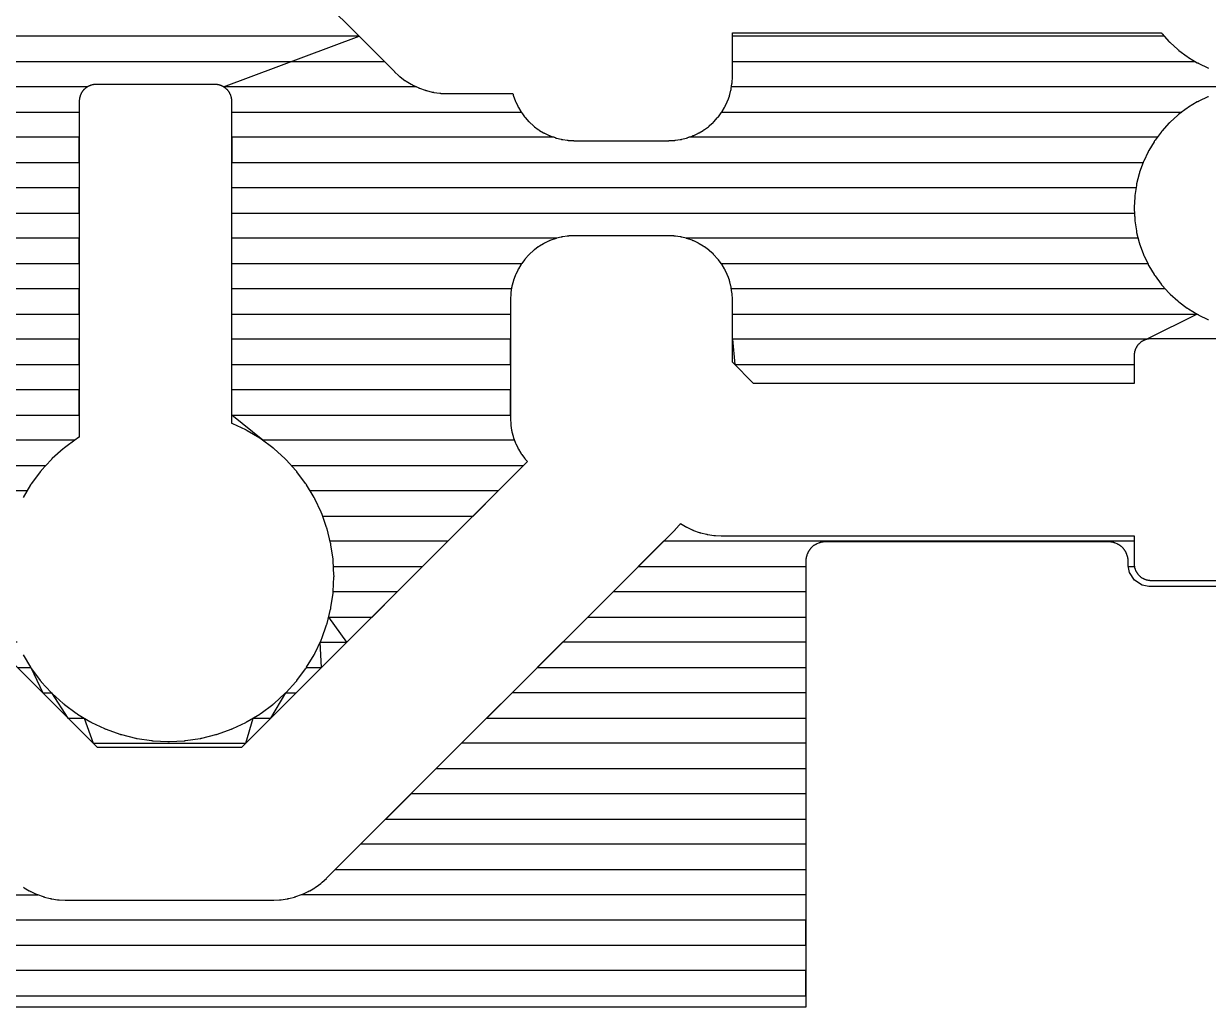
# Model space of a CAD drawing. Header units: metres. Extents: x 141.3 to 191.2, y -114.6 to -61.8.
# Drawn here: x 166.91 to 172.89, y -91.84 to -86.87 of the extents above; entities that cross this region are included whole.
import ezdxf

# ---------------------------------------------------------------- set-up
doc = ezdxf.new("R2010")
doc.units = ezdxf.units.M

msp = doc.modelspace()

# ---------------------------------------------------------------- linework, layer by layer
for points in [[(167.7143, -86.049), (168.7782, -87.1128), (168.7797, -87.1143), (168.7812, -87.1157), (168.803, -87.1355), (168.8046, -87.1369), (168.8062, -87.1382), (168.8078, -87.1395), (168.8095, -87.1408), (168.8331, -87.1583), (168.8348, -87.1596), (168.8365, -87.1607), (168.8383, -87.1619), (168.84, -87.163), (168.8653, -87.1781), (168.8671, -87.1792), (168.8689, -87.1802), (168.8708, -87.1811), (168.8727, -87.182), (168.8993, -87.1946), (168.9012, -87.1955), (168.9031, -87.1963), (168.905, -87.1971), (168.907, -87.1978), (168.9347, -87.2078), (168.9347, -87.2078), (168.9349, -87.2078), (168.9368, -87.2085), (168.9388, -87.2091), (168.9407, -87.2097), (168.9427, -87.2102), (168.9713, -87.2173), (168.9733, -87.2178), (168.9754, -87.2182), (168.9774, -87.2186), (168.9795, -87.219), (169.0086, -87.2233), (169.0107, -87.2236), (169.0127, -87.2238), (169.0148, -87.224), (169.0169, -87.2241), (169.0463, -87.2255), (169.0484, -87.2256), (169.0505, -87.2256), (169.3777, -87.2256), (169.3788, -87.2301), (169.3793, -87.2321), (169.3799, -87.2341), (169.3805, -87.2361), (169.3812, -87.2381), (169.389, -87.26), (169.3898, -87.262), (169.3905, -87.2639), (169.3914, -87.2658), (169.3922, -87.2677), (169.4022, -87.2888), (169.4031, -87.2907), (169.4041, -87.2925), (169.4051, -87.2944), (169.4061, -87.2962), (169.4181, -87.3161), (169.4192, -87.3179), (169.4204, -87.3197), (169.4215, -87.3214), (169.4228, -87.3231), (169.4366, -87.3418), (169.4379, -87.3435), (169.4392, -87.3451), (169.4405, -87.3467), (169.4419, -87.3483), (169.4576, -87.3655), (169.459, -87.367), (169.4605, -87.3685), (169.462, -87.37), (169.4635, -87.3714), (169.4807, -87.3871), (169.4823, -87.3885), (169.4839, -87.3898), (169.4855, -87.3911), (169.4872, -87.3924), (169.5059, -87.4062), (169.5076, -87.4075), (169.5093, -87.4086), (169.5111, -87.4098), (169.5129, -87.4109), (169.5328, -87.4229), (169.5346, -87.4239), (169.5365, -87.4249), (169.5383, -87.4259), (169.5402, -87.4268), (169.5613, -87.4368), (169.5632, -87.4376), (169.5651, -87.4385), (169.567, -87.4392), (169.569, -87.44), (169.5909, -87.4478), (169.5909, -87.4478), (169.5911, -87.4479), (169.593, -87.4485), (169.595, -87.4491), (169.5969, -87.4497), (169.5989, -87.4502), (169.6215, -87.4559), (169.6235, -87.4564), (169.6256, -87.4568), (169.6276, -87.4572), (169.6297, -87.4575), (169.6527, -87.4609), (169.6548, -87.4612), (169.6569, -87.4614), (169.659, -87.4616), (169.6611, -87.4618), (169.6843, -87.4629), (169.6864, -87.463), (169.6885, -87.463), (170.1635, -87.463), (170.1656, -87.463), (170.1677, -87.4629), (170.1909, -87.4618), (170.193, -87.4616), (170.1951, -87.4614), (170.1972, -87.4612), (170.1993, -87.4609), (170.2223, -87.4575), (170.2244, -87.4572), (170.2264, -87.4568), (170.2285, -87.4564), (170.2305, -87.4559), (170.2531, -87.4502), (170.2551, -87.4497), (170.2571, -87.4491), (170.2591, -87.4485), (170.2611, -87.4478), (170.283, -87.44), (170.285, -87.4392), (170.2869, -87.4385), (170.2888, -87.4376), (170.2907, -87.4368), (170.3118, -87.4268), (170.3137, -87.4259), (170.3155, -87.4249), (170.3174, -87.4239), (170.3192, -87.4229), (170.3391, -87.4109), (170.3409, -87.4098), (170.3427, -87.4086), (170.3444, -87.4075), (170.3461, -87.4062), (170.3648, -87.3924), (170.3665, -87.3911), (170.3681, -87.3898), (170.3697, -87.3885), (170.3713, -87.3871), (170.3885, -87.3714), (170.39, -87.37), (170.3915, -87.3685), (170.393, -87.367), (170.3944, -87.3655), (170.4101, -87.3483), (170.4115, -87.3467), (170.4128, -87.3451), (170.4141, -87.3435), (170.4154, -87.3418), (170.4292, -87.3231), (170.4305, -87.3214), (170.4316, -87.3197), (170.4328, -87.3179), (170.4339, -87.3161), (170.4459, -87.2962), (170.4469, -87.2944), (170.4479, -87.2925), (170.4489, -87.2907), (170.4498, -87.2888), (170.4598, -87.2677), (170.4606, -87.2658), (170.4615, -87.2639), (170.4622, -87.262), (170.463, -87.26), (170.4708, -87.2381), (170.4708, -87.2381), (170.4709, -87.2379), (170.4715, -87.236), (170.4721, -87.234), (170.4727, -87.2321), (170.4732, -87.2301), (170.4789, -87.2075), (170.4794, -87.2055), (170.4798, -87.2034), (170.4802, -87.2014), (170.4805, -87.1993), (170.4839, -87.1763), (170.4842, -87.1742), (170.4844, -87.1721), (170.4846, -87.17), (170.4848, -87.1679), (170.4859, -87.1447), (170.486, -87.1426), (170.486, -87.1405), (170.486, -86.9187), (172.6515, -86.9187), (172.6517, -86.9189), (172.653, -86.9205), (172.6543, -86.9221), (172.6557, -86.9236), (172.6903, -86.9618), (172.6917, -86.9633), (172.6932, -86.9648), (172.6947, -86.9663), (172.6962, -86.9677), (172.7344, -87.0023), (172.7359, -87.0037), (172.7375, -87.005), (172.7391, -87.0063), (172.7408, -87.0076), (172.7822, -87.0383), (172.7839, -87.0395), (172.7856, -87.0407), (172.7874, -87.0418), (172.7891, -87.0429), (172.8333, -87.0694), (172.8351, -87.0705), (172.8369, -87.0715), (172.8388, -87.0724), (172.8407, -87.0733), (172.8872, -87.0954), (172.8891, -87.0962)], [(168.8916, -87.191), (167.9175, -87.191), (168.6013, -86.936), (162.065, -86.936), (162.065, -87.0635), (168.7288, -87.0635)], [(172.6669, -86.936), (170.486, -86.936)], [(173.8756, -87.0635), (176.155, -87.0635), (176.155, -87.191), (170.4817, -87.191)], [(170.486, -87.0635), (172.8234, -87.0635)], [(167.2305, -87.191), (166.0175, -87.191)], [(166.9057, -90.0592), (166.9435, -90.1224), (166.9446, -90.1242), (166.9457, -90.1259), (166.9469, -90.1276), (166.9481, -90.1293), (166.992, -90.1884), (166.9932, -90.1901), (166.9945, -90.1917), (166.9959, -90.1933), (166.9973, -90.1949), (167.0467, -90.2494), (167.0481, -90.2509), (167.0496, -90.2524), (167.0511, -90.2539), (167.0526, -90.2553), (167.1071, -90.3047), (167.1087, -90.3061), (167.1103, -90.3075), (167.1119, -90.3088), (167.1136, -90.31), (167.1727, -90.3539), (167.1744, -90.3551), (167.1761, -90.3563), (167.1778, -90.3574), (167.1796, -90.3585), (167.2428, -90.3963), (167.2446, -90.3974), (167.2464, -90.3984), (167.2482, -90.3994), (167.2501, -90.4003), (167.3166, -90.4317), (167.3185, -90.4326), (167.3205, -90.4334), (167.3224, -90.4342), (167.3244, -90.4349), (167.3937, -90.4597), (167.3937, -90.4597), (167.3955, -90.4604), (167.3975, -90.461), (167.3996, -90.4616), (167.4016, -90.4622), (167.473, -90.48), (167.4751, -90.4805), (167.4771, -90.481), (167.4792, -90.4813), (167.4812, -90.4817), (167.554, -90.4925), (167.5561, -90.4927), (167.5582, -90.493), (167.5602, -90.4932), (167.5623, -90.4933), (167.6358, -90.4969), (167.6379, -90.497), (167.64, -90.497), (167.6421, -90.497), (167.6442, -90.4969), (167.7177, -90.4933), (167.7198, -90.4932), (167.7218, -90.493), (167.7239, -90.4927), (167.726, -90.4925), (167.7988, -90.4817), (167.8008, -90.4813), (167.8029, -90.481), (167.8049, -90.4805), (167.807, -90.48), (167.8784, -90.4622), (167.8804, -90.4616), (167.8824, -90.461), (167.8844, -90.4604), (167.8863, -90.4597), (167.9556, -90.4349), (167.9576, -90.4342), (167.9595, -90.4334), (167.9615, -90.4326), (167.9634, -90.4317), (168.0299, -90.4003), (168.0318, -90.3994), (168.0336, -90.3984), (168.0354, -90.3974), (168.0372, -90.3963), (168.1004, -90.3585), (168.1022, -90.3574), (168.1039, -90.3563), (168.1056, -90.3551), (168.1073, -90.3539), (168.1664, -90.31), (168.1681, -90.3088), (168.1697, -90.3075), (168.1713, -90.3061), (168.1729, -90.3047), (168.2274, -90.2553), (168.2289, -90.2539), (168.2304, -90.2524), (168.2319, -90.2509), (168.2333, -90.2494), (168.2827, -90.1949), (168.2841, -90.1933), (168.2855, -90.1917), (168.2868, -90.1901), (168.288, -90.1884), (168.3319, -90.1293), (168.3331, -90.1276), (168.3343, -90.1259), (168.3354, -90.1242), (168.3365, -90.1224), (168.3743, -90.0592), (168.3754, -90.0574), (168.3764, -90.0556), (168.3774, -90.0538), (168.3783, -90.0519), (168.4097, -89.9854), (168.4106, -89.9835), (168.4114, -89.9815), (168.4122, -89.9796), (168.4129, -89.9776), (168.4377, -89.9083), (168.4377, -89.9083), (168.4384, -89.9065), (168.439, -89.9045), (168.4396, -89.9024), (168.4402, -89.9004), (168.458, -89.829), (168.4585, -89.8269), (168.459, -89.8249), (168.4593, -89.8228), (168.4597, -89.8208), (168.4705, -89.748), (168.4707, -89.7459), (168.471, -89.7438), (168.4712, -89.7418), (168.4713, -89.7397), (168.4749, -89.6662), (168.475, -89.6641), (168.475, -89.662), (168.475, -89.6599), (168.4749, -89.6578), (168.4713, -89.5843), (168.4712, -89.5822), (168.471, -89.5802), (168.4707, -89.5781), (168.4705, -89.576), (168.4597, -89.5032), (168.4593, -89.5012), (168.459, -89.4991), (168.4585, -89.4971), (168.458, -89.495), (168.4402, -89.4236), (168.4396, -89.4216), (168.439, -89.4196), (168.4384, -89.4176), (168.4377, -89.4157), (168.4129, -89.3464), (168.4122, -89.3444), (168.4114, -89.3425), (168.4106, -89.3405), (168.4097, -89.3386), (168.3783, -89.2721), (168.3774, -89.2702), (168.3764, -89.2684), (168.3754, -89.2666), (168.3743, -89.2648), (168.3365, -89.2016), (168.3354, -89.1998), (168.3343, -89.1981), (168.3331, -89.1964), (168.3319, -89.1947), (168.288, -89.1356), (168.2868, -89.1339), (168.2855, -89.1323), (168.2841, -89.1307), (168.2827, -89.1291), (168.2333, -89.0746), (168.2319, -89.0731), (168.2304, -89.0716), (168.2289, -89.0701), (168.2274, -89.0687), (168.1729, -89.0193), (168.1713, -89.0179), (168.1697, -89.0165), (168.1681, -89.0152), (168.1664, -89.014), (168.1073, -88.9701), (168.1056, -88.9689), (168.1039, -88.9677), (168.1022, -88.9666), (168.1004, -88.9655), (168.0372, -88.9277), (168.0354, -88.9266), (168.0336, -88.9256), (168.0318, -88.9246), (168.0299, -88.9237), (167.9634, -88.8923), (167.9615, -88.8914), (167.9595, -88.8906), (167.9591, -88.8904), (167.9591, -87.864), (167.9591, -87.8619), (167.959, -87.8598), (167.959, -87.8589), (167.959, -87.264), (167.959, -87.2619), (167.9589, -87.2598), (167.9588, -87.2577), (167.9586, -87.2557), (167.9584, -87.2536), (167.9581, -87.2515), (167.9577, -87.2495), (167.9574, -87.2474), (167.9569, -87.2454), (167.9565, -87.2433), (167.9559, -87.2413), (167.9553, -87.2393), (167.9547, -87.2373), (167.954, -87.2354), (167.9533, -87.2334), (167.9525, -87.2315), (167.9517, -87.2296), (167.9508, -87.2277), (167.9499, -87.2258), (167.949, -87.2239), (167.948, -87.2221), (167.9469, -87.2203), (167.9458, -87.2185), (167.9447, -87.2168), (167.9435, -87.2151), (167.9423, -87.2134), (167.941, -87.2117), (167.9397, -87.2101), (167.9384, -87.2085), (167.937, -87.2069), (167.9356, -87.2054), (167.9341, -87.2039), (167.9326, -87.2024), (167.9311, -87.201), (167.9295, -87.1996), (167.9279, -87.1983), (167.9263, -87.197), (167.9246, -87.1957), (167.9229, -87.1945), (167.9212, -87.1933), (167.9195, -87.1922), (167.9177, -87.1911), (167.9159, -87.19), (167.9141, -87.189), (167.9122, -87.1881), (167.9103, -87.1872), (167.9084, -87.1863), (167.9065, -87.1855), (167.9046, -87.1847), (167.9026, -87.184), (167.9007, -87.1833), (167.8987, -87.1827), (167.8967, -87.1821), (167.8947, -87.1815), (167.8926, -87.1811), (167.8906, -87.1806), (167.8885, -87.1803), (167.8865, -87.1799), (167.8844, -87.1796), (167.8823, -87.1794), (167.8803, -87.1792), (167.8782, -87.1791), (167.8761, -87.179), (167.874, -87.179), (167.274, -87.179), (167.2719, -87.179), (167.2698, -87.1791), (167.2677, -87.1792), (167.2657, -87.1794), (167.2636, -87.1796), (167.2615, -87.1799), (167.2595, -87.1803), (167.2574, -87.1806), (167.2554, -87.1811), (167.2533, -87.1815), (167.2513, -87.1821), (167.2493, -87.1827), (167.2473, -87.1833), (167.2454, -87.184), (167.2434, -87.1847), (167.2415, -87.1855), (167.2396, -87.1863), (167.2377, -87.1872), (167.2358, -87.1881), (167.2339, -87.189), (167.2321, -87.19), (167.2303, -87.1911), (167.2285, -87.1922), (167.2268, -87.1933), (167.2251, -87.1945), (167.2234, -87.1957), (167.2217, -87.197), (167.2201, -87.1983), (167.2185, -87.1996), (167.2169, -87.201), (167.2154, -87.2024), (167.2139, -87.2039), (167.2124, -87.2054), (167.211, -87.2069), (167.2096, -87.2085), (167.2083, -87.2101), (167.207, -87.2117), (167.2057, -87.2134), (167.2045, -87.2151), (167.2033, -87.2168), (167.2022, -87.2185), (167.2011, -87.2203), (167.2, -87.2221), (167.199, -87.2239), (167.1981, -87.2258), (167.1972, -87.2277), (167.1963, -87.2296), (167.1955, -87.2315), (167.1947, -87.2334), (167.194, -87.2354), (167.1933, -87.2373), (167.1927, -87.2393), (167.1921, -87.2413), (167.1915, -87.2433), (167.1911, -87.2454), (167.1906, -87.2474), (167.1903, -87.2495), (167.1899, -87.2515), (167.1896, -87.2536), (167.1894, -87.2557), (167.1892, -87.2577), (167.1891, -87.2598), (167.189, -87.2619), (167.189, -87.264), (167.189, -87.8589), (167.189, -87.8598), (167.1889, -87.8619), (167.1889, -87.864), (167.1889, -88.96), (167.1796, -88.9655), (167.1778, -88.9666), (167.1761, -88.9677), (167.1744, -88.9689), (167.1727, -88.9701), (167.1136, -89.014), (167.1119, -89.0152), (167.1103, -89.0165), (167.1087, -89.0179), (167.1071, -89.0193), (167.0526, -89.0687), (167.0511, -89.0701), (167.0496, -89.0716), (167.0481, -89.0731), (167.0467, -89.0746), (166.9973, -89.1291), (166.9959, -89.1307), (166.9945, -89.1323), (166.9932, -89.1339), (166.992, -89.1356), (166.9481, -89.1947), (166.9469, -89.1964), (166.9457, -89.1981), (166.9446, -89.1998), (166.9435, -89.2016), (166.9057, -89.2648)], [(172.8891, -87.2408), (172.8872, -87.2416), (172.8407, -87.2637), (172.8388, -87.2646), (172.8369, -87.2655), (172.8351, -87.2665), (172.8333, -87.2676), (172.7891, -87.2941), (172.7874, -87.2952), (172.7856, -87.2963), (172.7839, -87.2975), (172.7822, -87.2987), (172.7408, -87.3294), (172.7391, -87.3307), (172.7375, -87.332), (172.7359, -87.3333), (172.7344, -87.3347), (172.6962, -87.3693), (172.6947, -87.3707), (172.6932, -87.3722), (172.6917, -87.3737), (172.6903, -87.3752), (172.6557, -87.4134), (172.6543, -87.4149), (172.653, -87.4165), (172.6517, -87.4181), (172.6504, -87.4198), (172.6197, -87.4612), (172.6185, -87.4629), (172.6173, -87.4646), (172.6162, -87.4664), (172.6151, -87.4681), (172.5886, -87.5123), (172.5875, -87.5141), (172.5865, -87.5159), (172.5856, -87.5178), (172.5847, -87.5197), (172.5626, -87.5662), (172.5618, -87.5681), (172.5609, -87.5701), (172.5602, -87.572), (172.5594, -87.574), (172.5421, -87.6225), (172.5421, -87.6225), (172.5414, -87.6243), (172.5408, -87.6263), (172.5402, -87.6284), (172.5397, -87.6304), (172.5271, -87.6804), (172.5267, -87.6825), (172.5262, -87.6845), (172.5258, -87.6865), (172.5255, -87.6886), (172.5179, -87.7396), (172.5177, -87.7416), (172.5174, -87.7437), (172.5173, -87.7458), (172.5171, -87.7479), (172.5146, -87.7993), (172.5145, -87.8014), (172.5145, -87.8035), (172.5145, -87.8056), (172.5146, -87.8077), (172.5171, -87.8591)], [(166.059, -87.8285), (167.189, -87.8285), (167.189, -87.701), (166.059, -87.701), (166.059, -87.5735), (167.189, -87.5735), (167.189, -87.446), (166.059, -87.446), (166.059, -87.3185), (167.189, -87.3185)], [(172.5237, -87.701), (167.959, -87.701), (167.959, -87.3185), (169.4196, -87.3185)], [(170.4324, -87.3185), (172.7555, -87.3185)], [(169.5859, -87.446), (167.959, -87.446), (167.959, -87.5735), (172.5596, -87.5735)], [(172.631, -87.446), (170.2661, -87.446)], [(167.959, -87.8285), (172.5156, -87.8285), (172.5171, -87.8591), (172.5173, -87.8612), (172.5174, -87.8633), (172.5177, -87.8654), (172.5179, -87.8674), (172.5255, -87.9184), (172.5258, -87.9205), (172.5262, -87.9225), (172.5267, -87.9245), (172.5271, -87.9266), (172.5397, -87.9766), (172.5402, -87.9786), (172.5408, -87.9806), (172.5414, -87.9826), (172.5421, -87.9845), (172.5594, -88.033), (172.5602, -88.035), (172.5609, -88.0369), (172.5618, -88.0389), (172.5626, -88.0408), (172.5847, -88.0873), (172.5856, -88.0892), (172.5865, -88.0911), (172.5875, -88.0929), (172.5886, -88.0947), (172.6151, -88.1389), (172.6162, -88.1406), (172.6173, -88.1424), (172.6185, -88.1441), (172.6197, -88.1458), (172.6504, -88.1872), (172.6517, -88.1889), (172.653, -88.1905), (172.6543, -88.1921), (172.6557, -88.1936), (172.6903, -88.2318), (172.6917, -88.2333), (172.6932, -88.2348), (172.6947, -88.2363), (172.6962, -88.2377), (172.7344, -88.2723), (172.7359, -88.2737), (172.7375, -88.275), (172.7391, -88.2763), (172.7408, -88.2776), (172.7822, -88.3083), (172.7839, -88.3095), (172.7856, -88.3107), (172.7874, -88.3118), (172.7891, -88.3129), (172.8333, -88.3394), (172.8351, -88.3405), (172.8369, -88.3415), (172.8388, -88.3424), (172.8407, -88.3433), (172.8872, -88.3654), (172.8891, -88.3662)], [(167.1648, -88.976), (166.0591, -88.976), (166.0591, -88.8485), (167.1889, -88.8485), (167.1889, -88.721), (166.0591, -88.721), (166.0591, -88.5935), (167.1889, -88.5935), (167.1889, -88.466), (166.0591, -88.466), (166.0591, -88.3385), (167.1889, -88.3385), (167.1889, -88.211), (166.0591, -88.211), (166.0591, -88.0835), (167.1889, -88.0835), (167.1889, -87.956), (166.0591, -87.956)], [(174.0995, -88.4635), (172.5995, -88.4635), (172.5974, -88.4635), (172.5953, -88.4636), (172.5932, -88.4637), (172.5912, -88.4639), (172.5891, -88.4641), (172.587, -88.4644), (172.585, -88.4648), (172.5829, -88.4651), (172.5809, -88.4656), (172.5788, -88.466), (172.5768, -88.4666), (172.5748, -88.4672), (172.5728, -88.4678), (172.5709, -88.4685), (172.5689, -88.4692), (172.567, -88.47), (172.5651, -88.4708), (172.5632, -88.4717), (172.5613, -88.4726), (172.5594, -88.4735), (172.5576, -88.4745), (172.5558, -88.4756), (172.554, -88.4767), (172.5523, -88.4778), (172.5506, -88.479), (172.5489, -88.4802), (172.5472, -88.4815), (172.5456, -88.4828), (172.544, -88.4841), (172.5424, -88.4855), (172.5409, -88.4869), (172.5394, -88.4884), (172.5379, -88.4899), (172.5365, -88.4914), (172.5351, -88.493), (172.5338, -88.4946), (172.5325, -88.4962), (172.5312, -88.4979), (172.53, -88.4996), (172.5288, -88.5013), (172.5277, -88.503), (172.5266, -88.5048), (172.5255, -88.5066), (172.5245, -88.5084), (172.5236, -88.5103), (172.5227, -88.5122), (172.5218, -88.5141), (172.521, -88.516), (172.5202, -88.5179), (172.5195, -88.5199), (172.5188, -88.5218), (172.5182, -88.5238), (172.5176, -88.5258), (172.517, -88.5278), (172.5166, -88.5299), (172.5161, -88.5319), (172.5158, -88.534), (172.5154, -88.536), (172.5151, -88.5381), (172.5149, -88.5402), (172.5147, -88.5422), (172.5146, -88.5443), (172.5145, -88.5464), (172.5145, -88.5485), (172.5145, -88.6884), (170.5935, -88.6884), (170.486, -88.5808), (170.486, -88.2655), (170.486, -88.2634), (170.4859, -88.2613), (170.4848, -88.2381), (170.4846, -88.236), (170.4844, -88.2339), (170.4842, -88.2318), (170.4839, -88.2297), (170.4805, -88.2067), (170.4802, -88.2046), (170.4798, -88.2026), (170.4794, -88.2005), (170.4789, -88.1985), (170.4732, -88.1759), (170.4727, -88.1739), (170.4721, -88.1719), (170.4715, -88.1699), (170.4708, -88.1679), (170.463, -88.146), (170.4622, -88.144), (170.4615, -88.1421), (170.4606, -88.1402), (170.4598, -88.1383), (170.4498, -88.1172), (170.4489, -88.1153), (170.4479, -88.1135), (170.4469, -88.1116), (170.4459, -88.1098), (170.4339, -88.0899), (170.4328, -88.0881), (170.4316, -88.0863), (170.4305, -88.0846), (170.4292, -88.0829), (170.4154, -88.0642), (170.4141, -88.0625), (170.4128, -88.0609), (170.4115, -88.0593), (170.4101, -88.0577), (170.3944, -88.0405), (170.393, -88.039), (170.3915, -88.0375), (170.39, -88.036), (170.3885, -88.0346), (170.3713, -88.0189), (170.3697, -88.0175), (170.3681, -88.0162), (170.3665, -88.0149), (170.3648, -88.0136), (170.3461, -87.9998), (170.3444, -87.9985), (170.3427, -87.9974), (170.3409, -87.9962), (170.3391, -87.9951), (170.3192, -87.9831), (170.3174, -87.9821), (170.3155, -87.9811), (170.3137, -87.9801), (170.3118, -87.9792), (170.2907, -87.9692), (170.2888, -87.9684), (170.2869, -87.9675), (170.285, -87.9668), (170.283, -87.966), (170.2611, -87.9582), (170.2611, -87.9582), (170.2593, -87.9576), (170.2572, -87.9569), (170.2552, -87.9563), (170.2531, -87.9558), (170.2305, -87.9501), (170.2285, -87.9496), (170.2264, -87.9492), (170.2244, -87.9488), (170.2223, -87.9485), (170.1993, -87.9451), (170.1972, -87.9448), (170.1951, -87.9446), (170.193, -87.9444), (170.1909, -87.9442), (170.1677, -87.9431), (170.1656, -87.943), (170.1635, -87.943), (169.6885, -87.943), (169.6864, -87.943), (169.6843, -87.9431), (169.6611, -87.9442), (169.659, -87.9444), (169.6569, -87.9446), (169.6548, -87.9448), (169.6527, -87.9451), (169.6297, -87.9485), (169.6276, -87.9488), (169.6256, -87.9492), (169.6235, -87.9496), (169.6215, -87.9501), (169.5989, -87.9558), (169.5969, -87.9563), (169.5949, -87.9569), (169.5929, -87.9575), (169.5909, -87.9582), (169.569, -87.966), (169.567, -87.9668), (169.5651, -87.9675), (169.5632, -87.9684), (169.5613, -87.9692), (169.5402, -87.9792), (169.5383, -87.9801), (169.5365, -87.9811), (169.5346, -87.9821), (169.5328, -87.9831), (169.5129, -87.9951), (169.5111, -87.9962), (169.5093, -87.9974), (169.5076, -87.9985), (169.5059, -87.9998), (169.4872, -88.0136), (169.4855, -88.0149), (169.4839, -88.0162), (169.4823, -88.0175), (169.4807, -88.0189), (169.4635, -88.0346), (169.462, -88.036), (169.4605, -88.0375), (169.459, -88.039), (169.4576, -88.0405), (169.4419, -88.0577), (169.4405, -88.0593), (169.4392, -88.0609), (169.4379, -88.0625), (169.4366, -88.0642), (169.4228, -88.0829), (169.4215, -88.0846), (169.4204, -88.0863), (169.4192, -88.0881), (169.4181, -88.0899), (169.4061, -88.1098), (169.4051, -88.1116), (169.4041, -88.1135), (169.4031, -88.1153), (169.4022, -88.1172), (169.3922, -88.1383), (169.3914, -88.1402), (169.3905, -88.1421), (169.3898, -88.144), (169.389, -88.146), (169.3812, -88.1679), (169.3812, -88.1679), (169.3811, -88.1681), (169.3805, -88.17), (169.3799, -88.172), (169.3793, -88.1739), (169.3788, -88.1759), (169.3731, -88.1985), (169.3726, -88.2005), (169.3722, -88.2026), (169.3718, -88.2046), (169.3715, -88.2067), (169.3681, -88.2297), (169.3678, -88.2318), (169.3676, -88.2339), (169.3674, -88.236), (169.3672, -88.2381), (169.3661, -88.2613), (169.366, -88.2634), (169.366, -88.2655), (169.366, -88.8655), (169.366, -88.8676), (169.3661, -88.8697), (169.3672, -88.8929), (169.3674, -88.895), (169.3676, -88.8971), (169.3678, -88.8992), (169.3681, -88.9013), (169.3715, -88.9243), (169.3718, -88.9264), (169.3722, -88.9284), (169.3726, -88.9305), (169.3731, -88.9325), (169.3788, -88.9551), (169.3793, -88.9571), (169.3799, -88.9591), (169.3805, -88.9611), (169.3812, -88.9631), (169.389, -88.985), (169.3898, -88.987), (169.3905, -88.9889), (169.3914, -88.9908), (169.3922, -88.9927), (169.4022, -89.0138), (169.4031, -89.0157), (169.4041, -89.0175), (169.4051, -89.0194), (169.4061, -89.0212), (169.4181, -89.0411), (169.4192, -89.0429), (169.4204, -89.0447), (169.4215, -89.0464), (169.4228, -89.0481), (169.4366, -89.0668), (169.4379, -89.0685), (169.4392, -89.0701), (169.4405, -89.0717), (169.4419, -89.0733), (169.4515, -89.0838), (168.0075, -90.5279), (167.2814, -90.5279), (166.0591, -89.3056)], [(169.598, -87.956), (167.9591, -87.956)], [(172.5345, -87.956), (170.254, -87.956)], [(169.3708, -88.211), (167.9591, -88.211), (167.9591, -88.0835), (169.4223, -88.0835)], [(170.4297, -88.0835), (172.5828, -88.0835)], [(172.6714, -88.211), (170.4812, -88.211)], [(169.3858, -88.976), (168.1152, -88.976), (167.9591, -88.8485), (169.366, -88.8485), (169.366, -88.721), (167.9591, -88.721), (167.9591, -88.5935), (169.366, -88.5935), (169.366, -88.466), (167.9591, -88.466), (167.9591, -88.3385), (169.366, -88.3385)], [(170.486, -88.3385), (172.8318, -88.3385), (172.579, -88.466), (170.486, -88.466), (170.4987, -88.5935), (172.5145, -88.5935)], [(166.9259, -89.231), (166.0591, -89.231), (166.0591, -89.1035), (167.0205, -89.1035)], [(168.2595, -89.1035), (169.4318, -89.1035)], [(168.4173, -89.3585), (169.1768, -89.3585), (169.3043, -89.231), (168.3541, -89.231)], [(166.9078, -91.2332), (166.9096, -91.2344), (166.9114, -91.2355), (166.9366, -91.2506), (166.9384, -91.2517), (166.9403, -91.2527), (166.9421, -91.2536), (166.944, -91.2545), (166.9706, -91.2671), (166.9725, -91.268), (166.9744, -91.2688), (166.9764, -91.2696), (166.9783, -91.2703), (167.0061, -91.2803), (167.0061, -91.2803), (167.0079, -91.2809), (167.0099, -91.2815), (167.012, -91.2821), (167.014, -91.2827), (167.0426, -91.2898), (167.0446, -91.2903), (167.0467, -91.2907), (167.0487, -91.2911), (167.0508, -91.2915), (167.0799, -91.2958), (167.082, -91.2961), (167.0841, -91.2963), (167.0861, -91.2965), (167.0882, -91.2966), (167.1176, -91.298), (167.1197, -91.2981), (167.1218, -91.2981), (168.167, -91.2981), (168.1691, -91.2981), (168.1712, -91.298), (168.2006, -91.2966), (168.2027, -91.2965), (168.2048, -91.2963), (168.2068, -91.2961), (168.2089, -91.2958), (168.238, -91.2915), (168.2401, -91.2911), (168.2421, -91.2907), (168.2442, -91.2903), (168.2462, -91.2898), (168.2748, -91.2827), (168.2768, -91.2821), (168.2788, -91.2816), (168.2808, -91.2809), (168.2828, -91.2803), (168.3105, -91.2703), (168.3125, -91.2696), (168.3144, -91.2688), (168.3163, -91.268), (168.3182, -91.2671), (168.3448, -91.2545), (168.3467, -91.2536), (168.3486, -91.2527), (168.3504, -91.2517), (168.3522, -91.2506), (168.3775, -91.2355), (168.3792, -91.2344), (168.381, -91.2332), (168.3827, -91.2321), (168.3844, -91.2308), (168.408, -91.2133), (168.4097, -91.212), (168.4113, -91.2107), (168.4129, -91.2094), (168.4145, -91.208), (168.4363, -91.1882), (168.4378, -91.1868), (168.4393, -91.1853), (170.1983, -89.4263), (170.1998, -89.4248), (170.2012, -89.4233), (170.221, -89.4015), (170.2224, -89.3999), (170.2237, -89.3983), (170.2249, -89.3968), (170.2488, -89.4111), (170.2506, -89.4122), (170.2524, -89.4132), (170.2543, -89.4141), (170.2562, -89.415), (170.2828, -89.4276), (170.2847, -89.4285), (170.2866, -89.4293), (170.2885, -89.4301), (170.2905, -89.4308), (170.3182, -89.4408), (170.3182, -89.4408), (170.3184, -89.4408), (170.3203, -89.4415), (170.3223, -89.4421), (170.3242, -89.4427), (170.3262, -89.4432), (170.3548, -89.4503), (170.3568, -89.4508), (170.3589, -89.4512), (170.3609, -89.4516), (170.363, -89.452), (170.3921, -89.4563), (170.3942, -89.4566), (170.3962, -89.4568), (170.3983, -89.457), (170.4004, -89.4571), (170.4298, -89.4585), (170.4319, -89.4586), (170.434, -89.4586), (172.5145, -89.4586), (172.5145, -89.5985), (172.5145, -89.6006), (172.5146, -89.6027), (172.5147, -89.6048), (172.5149, -89.6068), (172.5151, -89.6089), (172.5154, -89.611), (172.5158, -89.613), (172.5161, -89.6151), (172.5166, -89.6171), (172.517, -89.6192), (172.5176, -89.6212), (172.5182, -89.6232), (172.5188, -89.6252), (172.5195, -89.6271), (172.5202, -89.6291), (172.521, -89.631), (172.5218, -89.6329), (172.5227, -89.6348), (172.5236, -89.6367), (172.5245, -89.6386), (172.5255, -89.6404), (172.5266, -89.6422), (172.5277, -89.644), (172.5288, -89.6457), (172.53, -89.6474), (172.5312, -89.6491), (172.5325, -89.6508), (172.5338, -89.6524), (172.5351, -89.654), (172.5365, -89.6556), (172.5379, -89.6571), (172.5394, -89.6586), (172.5409, -89.6601), (172.5424, -89.6615), (172.544, -89.6629), (172.5456, -89.6642), (172.5472, -89.6655), (172.5489, -89.6668), (172.5506, -89.668), (172.5523, -89.6692), (172.554, -89.6703), (172.5558, -89.6714), (172.5576, -89.6725), (172.5594, -89.6735), (172.5613, -89.6744), (172.5632, -89.6753), (172.5651, -89.6762), (172.567, -89.677), (172.5689, -89.6778), (172.5709, -89.6785), (172.5728, -89.6792), (172.5748, -89.6798), (172.5768, -89.6804), (172.5788, -89.681), (172.5809, -89.6814), (172.5829, -89.6819), (172.585, -89.6822), (172.587, -89.6826), (172.5891, -89.6829), (172.5912, -89.6831), (172.5932, -89.6833), (172.5953, -89.6834), (172.5974, -89.6835), (172.5995, -89.6835), (174.0995, -89.6835)], [(174.1109, -89.714), (172.5881, -89.714), (172.5544, -89.7073), (172.5162, -89.6818), (172.4907, -89.6436), (172.484, -89.6099), (172.484, -89.5855), (172.484, -89.5834), (172.4839, -89.5813), (172.4838, -89.5792), (172.4836, -89.5772), (172.4834, -89.5751), (172.4831, -89.573), (172.4827, -89.571), (172.4824, -89.5689), (172.4819, -89.5669), (172.4815, -89.5648), (172.4809, -89.5628), (172.4803, -89.5608), (172.4797, -89.5588), (172.479, -89.5569), (172.4783, -89.5549), (172.4775, -89.553), (172.4742, -89.5448), (172.4733, -89.5429), (172.4725, -89.541), (172.4716, -89.5392), (172.4706, -89.5373), (172.4696, -89.5355), (172.4685, -89.5337), (172.4674, -89.5319), (172.4663, -89.5301), (172.4651, -89.5284), (172.4639, -89.5267), (172.4626, -89.5251), (172.4613, -89.5234), (172.46, -89.5218), (172.4586, -89.5203), (172.4572, -89.5188), (172.4557, -89.5173), (172.4542, -89.5158), (172.4527, -89.5144), (172.4512, -89.513), (172.4496, -89.5117), (172.4479, -89.5104), (172.4463, -89.5091), (172.4446, -89.5079), (172.4429, -89.5067), (172.4411, -89.5056), (172.4393, -89.5045), (172.4375, -89.5034), (172.4357, -89.5024), (172.4338, -89.5014), (172.432, -89.5005), (172.4301, -89.4997), (172.4282, -89.4988), (172.42, -89.4955), (172.4181, -89.4947), (172.4161, -89.494), (172.4142, -89.4933), (172.4122, -89.4927), (172.4102, -89.4921), (172.4082, -89.4915), (172.4061, -89.4911), (172.4041, -89.4906), (172.402, -89.4903), (172.4, -89.4899), (172.3979, -89.4896), (172.3958, -89.4894), (172.3938, -89.4892), (172.3917, -89.4891), (172.3896, -89.489), (172.3875, -89.489), (170.9535, -89.489), (170.9514, -89.489), (170.9493, -89.4891), (170.9472, -89.4892), (170.9452, -89.4894), (170.9431, -89.4896), (170.941, -89.4899), (170.939, -89.4903), (170.9369, -89.4906), (170.9349, -89.4911), (170.9328, -89.4915), (170.9308, -89.4921), (170.9288, -89.4927), (170.9268, -89.4933), (170.9249, -89.494), (170.9229, -89.4947), (170.921, -89.4955), (170.9128, -89.4988), (170.9109, -89.4997), (170.909, -89.5005), (170.9072, -89.5014), (170.9053, -89.5024), (170.9035, -89.5034), (170.9017, -89.5045), (170.8999, -89.5056), (170.8981, -89.5067), (170.8964, -89.5079), (170.8947, -89.5091), (170.8931, -89.5104), (170.8914, -89.5117), (170.8898, -89.513), (170.8883, -89.5144), (170.8868, -89.5158), (170.8853, -89.5173), (170.8838, -89.5188), (170.8824, -89.5203), (170.881, -89.5218), (170.8797, -89.5234), (170.8784, -89.5251), (170.8771, -89.5267), (170.8759, -89.5284), (170.8747, -89.5301), (170.8736, -89.5319), (170.8725, -89.5337), (170.8714, -89.5355), (170.8704, -89.5373), (170.8694, -89.5392), (170.8685, -89.541), (170.8677, -89.5429), (170.8668, -89.5448), (170.8635, -89.553), (170.8627, -89.5549), (170.862, -89.5569), (170.8613, -89.5588), (170.8607, -89.5608), (170.8601, -89.5628), (170.8595, -89.5648), (170.8591, -89.5669), (170.8586, -89.5689), (170.8583, -89.571), (170.8579, -89.573), (170.8576, -89.5751), (170.8574, -89.5772), (170.8572, -89.5792), (170.8571, -89.5813), (170.857, -89.5834), (170.857, -89.5855), (170.857, -91.8393), (162.065, -91.8393)], [(172.5145, -89.486), (170.1387, -89.486), (170.0112, -89.6135), (170.857, -89.6135), (170.857, -89.741), (169.8837, -89.741), (169.7562, -89.8685), (170.857, -89.8685), (170.857, -89.996), (169.6287, -89.996), (169.5012, -90.1235), (170.857, -90.1235), (170.857, -90.251), (169.3737, -90.251), (169.2462, -90.3785), (170.857, -90.3785), (170.857, -90.506), (169.1187, -90.506), (168.9912, -90.6335), (170.857, -90.6335), (170.857, -90.761), (168.8637, -90.761), (168.7362, -90.8885), (170.857, -90.8885), (170.857, -91.016), (168.6087, -91.016), (168.4812, -91.1435), (170.857, -91.1435), (170.857, -91.271), (168.3086, -91.271)], [(168.4727, -89.6135), (168.9218, -89.6135), (169.0493, -89.486), (168.4558, -89.486)], [(172.4847, -89.6135), (172.5158, -89.6135)], [(168.3358, -90.1235), (168.4118, -90.1235), (168.4047, -89.996), (168.5393, -89.996), (168.4481, -89.8685), (168.6668, -89.8685), (168.7943, -89.741), (168.4712, -89.741)], [(166.8753, -89.996), (166.7495, -89.996), (166.877, -90.1235), (166.9442, -90.1235), (167.0045, -90.251), (167.0482, -90.251), (167.132, -90.3785), (167.213, -90.3785), (167.2595, -90.506), (168.0293, -90.506), (168.067, -90.3785), (168.1568, -90.3785), (168.2318, -90.251), (168.2843, -90.251)], [(162.065, -91.781), (170.857, -91.781), (170.857, -91.6535), (162.065, -91.6535), (162.065, -91.526), (170.857, -91.526), (170.857, -91.3985), (162.065, -91.3985), (162.065, -91.271), (166.9802, -91.271)]]:
    msp.add_lwpolyline(points)

doc.saveas('drawing.dxf')
